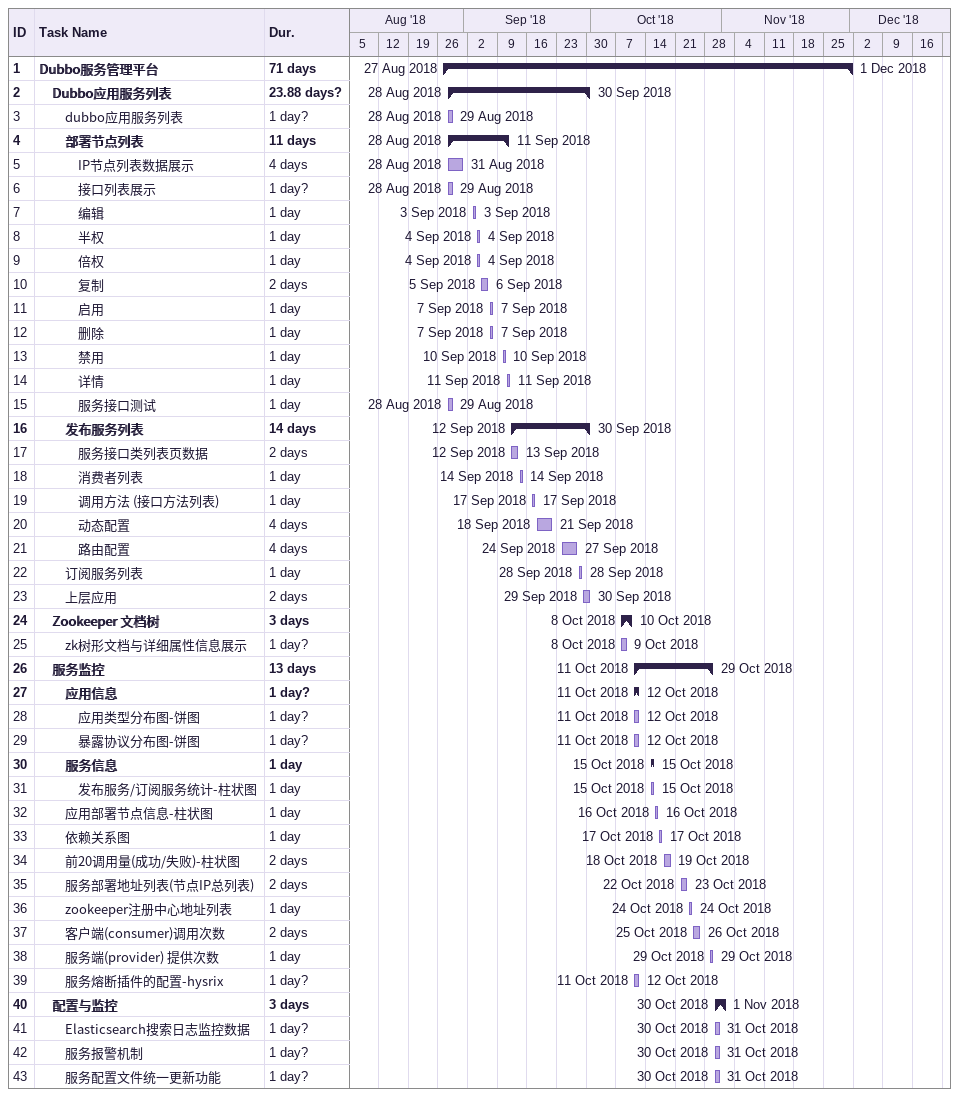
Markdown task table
| ID | Level | Task | Duration | Start | Finish |
|---|---|---|---|---|---|
| 1 | 1 | **Dubbo服务管理平台** | 71d | 2018-08-27 | 2018-12-01 |
| 2 | 2 | **Dubbo应用服务列表** | 23.88d? | 2018-08-28 | 2018-09-30 |
| 3 | 3 | dubbo应用服务列表 | 1d? | 2018-08-28 | 2018-08-29 |
| 4 | 3 | **部署节点列表** | 11d | 2018-08-28 | 2018-09-11 |
| 5 | 4 | IP节点列表数据展示 | 4d | 2018-08-28 | 2018-08-31 |
| 6 | 4 | 接口列表展示 | 1d? | 2018-08-28 | 2018-08-29 |
| 7 | 4 | 编辑 | 1d | 2018-09-03 | 2018-09-03 |
| 8 | 4 | 半权 | 1d | 2018-09-04 | 2018-09-04 |
| 9 | 4 | 倍权 | 1d | 2018-09-04 | 2018-09-04 |
| 10 | 4 | 复制 | 2d | 2018-09-05 | 2018-09-06 |
| 11 | 4 | 启用 | 1d | 2018-09-07 | 2018-09-07 |
| 12 | 4 | 删除 | 1d | 2018-09-07 | 2018-09-07 |
| 13 | 4 | 禁用 | 1d | 2018-09-10 | 2018-09-10 |
| 14 | 4 | 详情 | 1d | 2018-09-11 | 2018-09-11 |
| 15 | 4 | 服务接口测试 | 1d | 2018-08-28 | 2018-08-29 |
| 16 | 3 | **发布服务列表** | 14d | 2018-09-12 | 2018-09-30 |
| 17 | 4 | 服务接口类列表页数据 | 2d | 2018-09-12 | 2018-09-13 |
| 18 | 4 | 消费者列表 | 1d | 2018-09-14 | 2018-09-14 |
| 19 | 4 | 调用方法 (接口方法列表) | 1d | 2018-09-17 | 2018-09-17 |
| 20 | 4 | 动态配置 | 4d | 2018-09-18 | 2018-09-21 |
| 21 | 4 | 路由配置 | 4d | 2018-09-24 | 2018-09-27 |
| 22 | 3 | 订阅服务列表 | 1d | 2018-09-28 | 2018-09-28 |
| 23 | 3 | 上层应用 | 2d | 2018-09-29 | 2018-09-30 |
| 24 | 2 | **Zookeeper 文档树** | 3d | 2018-10-08 | 2018-10-10 |
| 25 | 3 | zk树形文档与详细属性信息展示 | 1d? | 2018-10-08 | 2018-10-09 |
| 26 | 2 | **服务监控** | 13d | 2018-10-11 | 2018-10-29 |
| 27 | 3 | **应用信息** | 1d? | 2018-10-11 | 2018-10-12 |
| 28 | 4 | 应用类型分布图-饼图 | 1d? | 2018-10-11 | 2018-10-12 |
| 29 | 4 | 暴露协议分布图-饼图 | 1d? | 2018-10-11 | 2018-10-12 |
| 30 | 3 | **服务信息** | 1d | 2018-10-15 | 2018-10-15 |
| 31 | 4 | 发布服务/订阅服务统计-柱状图 | 1d | 2018-10-15 | 2018-10-15 |
| 32 | 3 | 应用部署节点信息-柱状图 | 1d | 2018-10-16 | 2018-10-16 |
| 33 | 3 | 依赖关系图 | 1d | 2018-10-17 | 2018-10-17 |
| 34 | 3 | 前20调用量(成功/失败)-柱状图 | 2d | 2018-10-18 | 2018-10-19 |
| 35 | 3 | 服务部署地址列表(节点IP总列表) | 2d | 2018-10-22 | 2018-10-23 |
| 36 | 3 | zookeeper注册中心地址列表 | 1d | 2018-10-24 | 2018-10-24 |
| 37 | 3 | 客户端(consumer)调用次数 | 2d | 2018-10-25 | 2018-10-26 |
| 38 | 3 | 服务端(provider) 提供次数 | 1d | 2018-10-29 | 2018-10-29 |
| 39 | 3 | 服务熔断插件的配置-hysrix | 1d? | 2018-10-11 | 2018-10-12 |
| 40 | 2 | **配置与监控** | 3d | 2018-10-30 | 2018-11-01 |
| 41 | 3 | Elasticsearch搜索日志监控数据 | 1d? | 2018-10-30 | 2018-10-31 |
| 42 | 3 | 服务报警机制 | 1d? | 2018-10-30 | 2018-10-31 |
| 43 | 3 | 服务配置文件统一更新功能 | 1d? | 2018-10-30 | 2018-10-31 |
